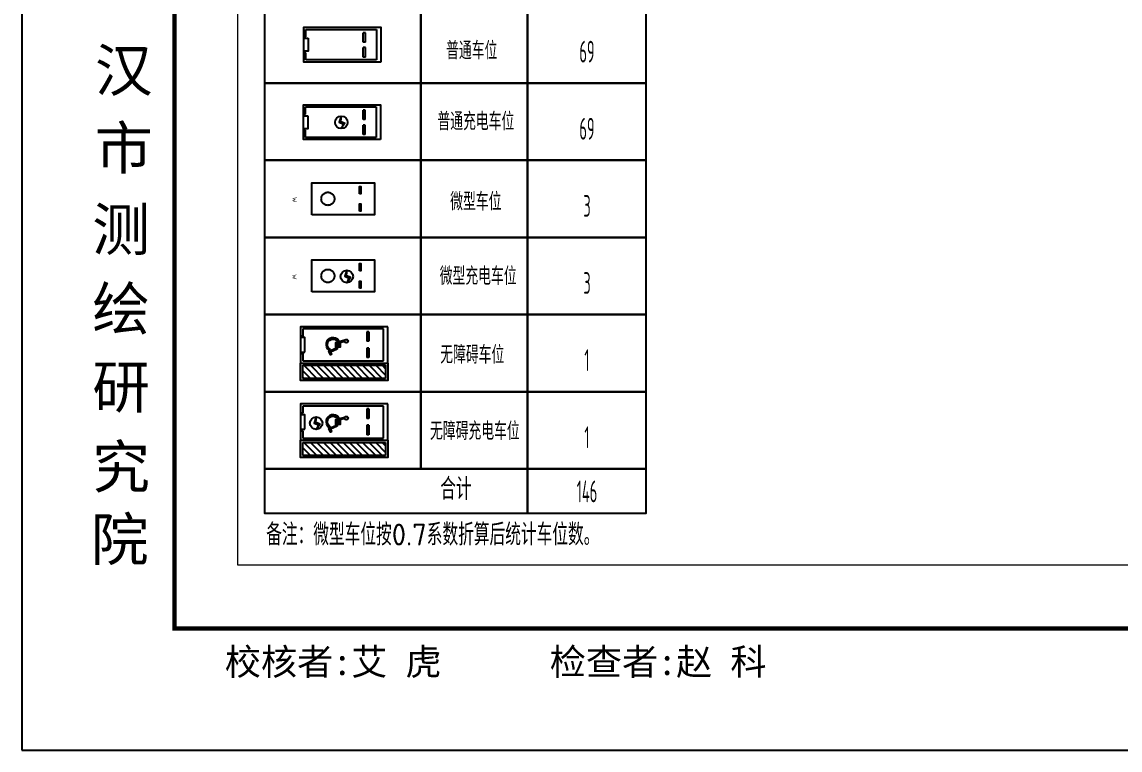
# Model space of a CAD drawing. Extents: x 512858 to 514372, y -232486 to -231710.
# Drawn here: x 512857.6 to 512894.62, y -232152.31 to -232127.77 of the extents above; entities that cross this region are included whole.
import ezdxf
from ezdxf.enums import TextEntityAlignment as Align

# ---------------------------------------------------------------- set-up
doc = ezdxf.new("R2010")
doc.units = 0
doc.header["$LTSCALE"] = 1000
doc.linetypes.add('A地块地下说明备注及图例$0$__DASH', pattern=[0.35, 0.25, -0.1])
for name, color, linetype in [('A地块地下说明备注及图例$0$A-PARK-D', 252, 'Continuous'), ('A地块地下说明备注及图例$0$A-PARK-W', 252, 'Continuous'), ('A地块地下说明备注及图例$0$A-PARK-无障碍', 252, 'Continuous'), ('A地块地下说明备注及图例$0$A-Text', 252, 'Continuous'), ('A地块地下说明备注及图例$0$PUB_TEXT', 252, 'Continuous'), ('B1F_车位$0$A-PARK-W', 252, 'Continuous')]:
    doc.layers.add(name, color=color, linetype=linetype)
doc.layers.add('图廓', color=252, linetype='Continuous', lineweight=9)
doc.layers.add('打印图框', color=252, linetype='Continuous', plot=False)
doc.styles.add('A地块地下说明备注及图例$0$CADReader_TextStyle', font='tssdeng.shx', dxfattribs={"height": 0.2, "bigfont": 'gbcbig.shx'})
doc.styles.add('STYLE1', font='stylu.ttf')
doc.styles.add('宋体', font='simsun.ttc', dxfattribs={"width": 0.7, "height": 10})

msp = doc.modelspace()

# ---------------------------------------------------------------- hatches: boundary and pattern name
at = {"layer": 'A地块地下说明备注及图例$0$A-PARK-无障碍', "ltscale": 5}
h = msp.add_hatch(color=7, dxfattribs=at)
h.paths.add_polyline_path([(512867.948, -232138.833), (512868.003, -232138.81, -1.230017), (512868.229, -232138.524), (512868.28, -232138.51, 1.185847)])
h.paths.add_polyline_path([(512868.282, -232138.591), (512868.282, -232138.731), (512868.331, -232138.731), (512868.331, -232138.578), (512868.477, -232138.539, 3.978031), (512868.49, -232138.484), (512868.184, -232138.566), (512868.184, -232138.765), (512867.947, -232138.866), (512868, -232138.992), (512868.036, -232138.977), (512868.002, -232138.896), (512868.233, -232138.797), (512868.233, -232138.604)])
at = {"layer": 'A地块地下说明备注及图例$0$A-PARK-无障碍', "linetype": 'A地块地下说明备注及图例$0$__DASH'}
h = msp.add_hatch(dxfattribs=at)
h.set_pattern_fill('ANSI31', scale=0.098, angle=270)
h.set_pattern_definition([(315, (513056.0583, -231380.02155), (0.11000814, 0.110008135), [])])
h.paths.add_polyline_path([(512869.862, -232139.339), (512869.862, -232139.78), (512867.069, -232139.78), (512867.069, -232139.339)])
at = {"layer": 'A地块地下说明备注及图例$0$A-PARK-无障碍', "ltscale": 5}
h = msp.add_hatch(color=7, dxfattribs=at)
h.paths.add_polyline_path([(512867.948, -232141.433), (512868.003, -232141.41, -1.230017), (512868.229, -232141.124), (512868.28, -232141.11, 1.185847)])
h.paths.add_polyline_path([(512868.282, -232141.191), (512868.282, -232141.331), (512868.331, -232141.331), (512868.331, -232141.178), (512868.477, -232141.139, 3.978031), (512868.49, -232141.084), (512868.184, -232141.166), (512868.184, -232141.365), (512867.947, -232141.466), (512868, -232141.592), (512868.036, -232141.577), (512868.002, -232141.496), (512868.233, -232141.397), (512868.233, -232141.204)])
at = {"layer": 'A地块地下说明备注及图例$0$A-PARK-无障碍', "linetype": 'A地块地下说明备注及图例$0$__DASH'}
h = msp.add_hatch(dxfattribs=at)
h.set_pattern_fill('ANSI31', scale=0.098, angle=270)
h.set_pattern_definition([(315, (513056.0583, -231382.62155), (0.11000814, 0.110008135), [])])
h.paths.add_polyline_path([(512869.862, -232141.939), (512869.862, -232142.38), (512867.069, -232142.38), (512867.069, -232141.939)])

# ---------------------------------------------------------------- linework, layer by layer
at = {"layer": 'A地块地下说明备注及图例$0$A-PARK-D', "color": 7}
for p, q in [((512869.109, -232128.446), (512869.109, -232128.128)), ((512869.182, -232128.128), (512869.109, -232128.128)), ((512869.182, -232128.446), (512869.182, -232128.128)), ((512869.182, -232128.446), (512869.109, -232128.446)), ((512869.109, -232128.949), (512869.109, -232128.63)), ((512869.182, -232128.63), (512869.109, -232128.63)), ((512869.182, -232128.949), (512869.109, -232128.949)), ((512869.182, -232128.949), (512869.182, -232128.63)), ((512869.099, -232131.059), (512869.099, -232130.741)), ((512869.172, -232130.741), (512869.099, -232130.741)), ((512869.172, -232131.059), (512869.172, -232130.741)), ((512869.172, -232131.059), (512869.099, -232131.059)), ((512869.099, -232131.562), (512869.099, -232131.243)), ((512869.172, -232131.243), (512869.099, -232131.243)), ((512869.172, -232131.562), (512869.099, -232131.562)), ((512869.172, -232131.562), (512869.172, -232131.243))]:
    msp.add_line(p, q, dxfattribs=at)
for points in [[(512869.697, -232129.12), (512867.1, -232129.12), (512867.1, -232127.944), (512869.697, -232127.944)], [(512867.247, -232128.312), (512867.247, -232128.753), (512867.1, -232128.753), (512867.1, -232128.312)], [(512869.687, -232131.733), (512867.09, -232131.733), (512867.09, -232130.557), (512869.687, -232130.557)], [(512867.237, -232130.925), (512867.237, -232131.366), (512867.09, -232131.366), (512867.09, -232130.925)]]:
    msp.add_lwpolyline(points, close=True, dxfattribs=at)
at = {"layer": 'A地块地下说明备注及图例$0$A-PARK-D', "color": 7, "linetype": 'A地块地下说明备注及图例$0$__DASH'}
for points in [[(512867.1, -232128.263), (512867.173, -232128.263), (512867.173, -232128.018), (512869.55, -232128.018), (512869.55, -232129.047), (512867.173, -232129.047), (512867.173, -232128.802), (512867.1, -232128.802)], [(512867.09, -232130.876), (512867.163, -232130.876), (512867.163, -232130.631), (512869.54, -232130.631), (512869.54, -232131.66), (512867.163, -232131.66), (512867.163, -232131.415), (512867.09, -232131.415)]]:
    msp.add_lwpolyline(points, dxfattribs=at)
at = {"layer": 'A地块地下说明备注及图例$0$A-PARK-W', "color": 7, "ltscale": 1000}
for points in [[(512867.375, -232134.266), (512867.375, -232133.188), (512869.482, -232133.188), (512869.482, -232134.266)], [(512868.985, -232133.556), (512868.985, -232133.311), (512869.024, -232133.311), (512869.024, -232133.556)], [(512868.985, -232134.144), (512868.985, -232133.899), (512869.024, -232133.899), (512869.024, -232134.144)], [(512867.375, -232136.866), (512867.375, -232135.788), (512869.482, -232135.788), (512869.482, -232136.866)], [(512868.985, -232136.156), (512868.985, -232135.911), (512869.024, -232135.911), (512869.024, -232136.156)], [(512868.985, -232136.744), (512868.985, -232136.499), (512869.024, -232136.499), (512869.024, -232136.744)]]:
    msp.add_lwpolyline(points, close=True, dxfattribs=at)
at = {"layer": 'A地块地下说明备注及图例$0$A-PARK-W', "color": 7, "linetype": 'A地块地下说明备注及图例$0$__DASH'}
for centre in [(512867.914, -232133.727), (512867.914, -232136.327)]:
    msp.add_circle(centre, 0.221, dxfattribs=at)
at = {"layer": 'A地块地下说明备注及图例$0$A-PARK-无障碍', "color": 7, "ltscale": 5}
for p, q in [((512869.225, -232138.212), (512869.225, -232138.53)), ((512869.298, -232138.212), (512869.225, -232138.212)), ((512869.249, -232138.212), (512869.249, -232138.53)), ((512869.298, -232138.212), (512869.298, -232138.53)), ((512869.298, -232138.53), (512869.225, -232138.53)), ((512869.298, -232138.763), (512869.225, -232138.763)), ((512869.225, -232138.763), (512869.225, -232139.082)), ((512869.249, -232138.763), (512869.249, -232139.082)), ((512869.298, -232138.763), (512869.298, -232139.082)), ((512869.298, -232139.082), (512869.225, -232139.082)), ((512869.225, -232140.812), (512869.225, -232141.13)), ((512869.298, -232140.812), (512869.225, -232140.812)), ((512869.249, -232140.812), (512869.249, -232141.13)), ((512869.298, -232140.812), (512869.298, -232141.13)), ((512869.298, -232141.13), (512869.225, -232141.13)), ((512869.298, -232141.363), (512869.225, -232141.363)), ((512869.225, -232141.363), (512869.225, -232141.682)), ((512869.249, -232141.363), (512869.249, -232141.682)), ((512869.298, -232141.363), (512869.298, -232141.682)), ((512869.298, -232141.682), (512869.225, -232141.682))]:
    msp.add_line(p, q, dxfattribs=at)
for points in [[(512869.935, -232138.04), (512866.995, -232138.04), (512866.995, -232139.265), (512869.935, -232139.265)], [(512867.142, -232138.898), (512867.142, -232138.408), (512866.995, -232138.408), (512866.995, -232138.898)], [(512869.935, -232139.265), (512869.935, -232139.853), (512866.995, -232139.853), (512866.995, -232139.265)], [(512869.935, -232140.64), (512866.995, -232140.64), (512866.995, -232141.865), (512869.935, -232141.865)], [(512867.142, -232141.498), (512867.142, -232141.008), (512866.995, -232141.008), (512866.995, -232141.498)], [(512869.935, -232141.865), (512869.935, -232142.453), (512866.995, -232142.453), (512866.995, -232141.865)]]:
    msp.add_lwpolyline(points, close=True, dxfattribs=at)
at = {"layer": 'A地块地下说明备注及图例$0$A-PARK-无障碍', "color": 7, "linetype": 'A地块地下说明备注及图例$0$__DASH', "ltscale": 5}
for points in [[(512866.995, -232138.947), (512867.069, -232138.947), (512867.069, -232139.192), (512869.788, -232139.192), (512869.788, -232138.114), (512867.069, -232138.114), (512867.069, -232138.359), (512866.995, -232138.359)], [(512866.995, -232141.547), (512867.069, -232141.547), (512867.069, -232141.792), (512869.788, -232141.792), (512869.788, -232140.714), (512867.069, -232140.714), (512867.069, -232140.959), (512866.995, -232140.959)]]:
    msp.add_lwpolyline(points, dxfattribs=at)
at = {"layer": 'A地块地下说明备注及图例$0$A-PARK-无障碍', "color": 7, "ltscale": 5}
for points in [[(512868.003, -232138.81, -1.230017), (512868.229, -232138.524), (512868.28, -232138.51, 1.185847), (512867.948, -232138.833)], [(512868.233, -232138.797), (512868.002, -232138.896), (512868.036, -232138.977), (512868, -232138.992), (512867.947, -232138.866), (512868.184, -232138.765), (512868.184, -232138.566), (512868.49, -232138.484, -3.978031), (512868.477, -232138.539), (512868.331, -232138.578), (512868.331, -232138.731), (512868.282, -232138.731), (512868.282, -232138.591), (512868.233, -232138.604)], [(512868.003, -232141.41, -1.230017), (512868.229, -232141.124), (512868.28, -232141.11, 1.185847), (512867.948, -232141.433)], [(512868.233, -232141.397), (512868.002, -232141.496), (512868.036, -232141.577), (512868, -232141.592), (512867.947, -232141.466), (512868.184, -232141.365), (512868.184, -232141.166), (512868.49, -232141.084, -3.978031), (512868.477, -232141.139), (512868.331, -232141.178), (512868.331, -232141.331), (512868.282, -232141.331), (512868.282, -232141.191), (512868.233, -232141.204)]]:
    msp.add_lwpolyline(points, format="xyb", close=True, dxfattribs=at)
at = {"layer": 'A地块地下说明备注及图例$0$A-PARK-无障碍', "color": 7, "linetype": 'A地块地下说明备注及图例$0$__DASH', "ltscale": 5}
for points in [[(512869.862, -232139.339), (512869.862, -232139.78), (512867.069, -232139.78), (512867.069, -232139.339)], [(512869.862, -232141.939), (512869.862, -232142.38), (512867.069, -232142.38), (512867.069, -232141.939)]]:
    msp.add_lwpolyline(points, close=True, dxfattribs=at)
at = {"layer": 'A地块地下说明备注及图例$0$A-Text', "color": 0}
for points in [[(512865.781, -232127.23), (512865.781, -232129.83), (512871.048, -232129.83), (512871.048, -232127.23)], [(512871.048, -232127.23), (512871.048, -232129.83), (512874.648, -232129.83), (512874.648, -232127.23)], [(512874.648, -232127.23), (512874.648, -232129.83), (512878.648, -232129.83), (512878.648, -232127.23)], [(512865.781, -232129.83), (512865.781, -232132.43), (512871.048, -232132.43), (512871.048, -232129.83)], [(512871.048, -232129.83), (512871.048, -232132.43), (512874.648, -232132.43), (512874.648, -232129.83)], [(512874.648, -232129.83), (512874.648, -232132.43), (512878.648, -232132.43), (512878.648, -232129.83)], [(512865.781, -232132.43), (512865.781, -232135.03), (512871.048, -232135.03), (512871.048, -232132.43)], [(512871.048, -232132.43), (512871.048, -232135.03), (512874.648, -232135.03), (512874.648, -232132.43)], [(512874.648, -232132.43), (512874.648, -232135.03), (512878.648, -232135.03), (512878.648, -232132.43)], [(512865.781, -232135.03), (512865.781, -232137.63), (512871.048, -232137.63), (512871.048, -232135.03)], [(512871.048, -232135.03), (512871.048, -232137.63), (512874.648, -232137.63), (512874.648, -232135.03)], [(512874.648, -232135.03), (512874.648, -232137.63), (512878.648, -232137.63), (512878.648, -232135.03)], [(512865.781, -232137.63), (512865.781, -232140.23), (512871.048, -232140.23), (512871.048, -232137.63)], [(512871.048, -232137.63), (512871.048, -232140.23), (512874.648, -232140.23), (512874.648, -232137.63)], [(512874.648, -232137.63), (512874.648, -232140.23), (512878.648, -232140.23), (512878.648, -232137.63)], [(512865.781, -232140.23), (512865.781, -232142.83), (512871.048, -232142.83), (512871.048, -232140.23)], [(512871.048, -232140.23), (512871.048, -232142.83), (512874.648, -232142.83), (512874.648, -232140.23)], [(512874.648, -232140.23), (512874.648, -232142.83), (512878.648, -232142.83), (512878.648, -232140.23)], [(512865.781, -232142.83), (512865.781, -232144.33), (512874.648, -232144.33), (512874.648, -232142.83)], [(512874.648, -232142.83), (512874.648, -232144.33), (512878.648, -232144.33), (512878.648, -232142.83)]]:
    msp.add_lwpolyline(points, close=True, dxfattribs=at)
at = {"layer": 'B1F_车位$0$A-PARK-W', "color": 7}
for points in [[(512868.366, -232130.941), (512868.294, -232131.146), (512868.437, -232131.208), (512868.366, -232131.361)], [(512868.366, -232130.941), (512868.34, -232131.111), (512868.489, -232131.173), (512868.366, -232131.361)], [(512868.553, -232136.136), (512868.481, -232136.34), (512868.624, -232136.403), (512868.553, -232136.556)], [(512868.553, -232136.136), (512868.527, -232136.305), (512868.676, -232136.368), (512868.553, -232136.556)], [(512867.521, -232141.082), (512867.45, -232141.286), (512867.593, -232141.349), (512867.521, -232141.502)], [(512867.521, -232141.082), (512867.495, -232141.251), (512867.645, -232141.314), (512867.521, -232141.502)]]:
    msp.add_lwpolyline(points, dxfattribs=at)
for centre in [(512868.366, -232131.151), (512868.553, -232136.346), (512867.521, -232141.292)]:
    msp.add_circle(centre, 0.21, dxfattribs=at)
at = {"layer": '图廓', "color": 0, "const_width": 0.143}
msp.add_lwpolyline([(512862.741, -232056.397), (512988.501, -232056.397), (512988.501, -232148.216), (512862.741, -232148.216)], close=True, dxfattribs=at)
at = {"layer": '图廓', "color": 0}
msp.add_lwpolyline([(512864.884, -232058.54), (512986.358, -232058.54), (512986.358, -232146.073), (512864.884, -232146.073)], close=True, dxfattribs=at)
at = {"layer": '打印图框', "color": 6, "ltscale": 0.5}
msp.add_lwpolyline([(512857.603, -232152.311), (512993.573, -232152.311), (512993.573, -232050.342), (512857.603, -232050.342)], close=True, dxfattribs=at)

# ---------------------------------------------------------------- texts
at = {"layer": 'A地块地下说明备注及图例$0$A-PARK-W', "color": 7, "style": 'A地块地下说明备注及图例$0$CADReader_TextStyle'}
for p in [(512866.676, -232133.667), (512866.676, -232136.267)]:
    msp.add_text('W', height=0.147, rotation=270, dxfattribs=at).set_placement(p, align=Align.BOTTOM_LEFT)
at = {"layer": 'A地块地下说明备注及图例$0$PUB_TEXT', "color": 0, "style": 'A地块地下说明备注及图例$0$CADReader_TextStyle'}
for s, height, p in [('普通车位', 0.6, (512871.899, -232129.03)), ('普通充电车位', 0.6, (512871.607, -232131.418)), ('微型车位', 0.6, (512872.037, -232134.122)), ('微型充电车位', 0.6, (512871.685, -232136.631)), ('无障碍车位', 0.6, (512871.701, -232139.283)), ('无障碍充电车位', 0.6, (512871.357, -232141.857)), ('合计', 0.735, (512871.702, -232143.876)), ('备注：微型车位按0.7系数折算后统计车位数。', 0.735, (512865.835, -232145.414))]:
    msp.add_text(s, height=height, dxfattribs=at).set_placement(p)
at = {"layer": 'A地块地下说明备注及图例$0$PUB_TEXT', "color": 0, "style": 'A地块地下说明备注及图例$0$CADReader_TextStyle', "width": 0.5}
for s, p in [('69', (512876.649, -232129.133)), ('69', (512876.649, -232131.733)), ('3', (512876.649, -232134.333)), ('3', (512876.649, -232136.933)), ('1', (512876.649, -232139.533)), ('1', (512876.649, -232142.133)), ('146', (512876.649, -232143.96))]:
    msp.add_text(s, height=0.735, dxfattribs=at).set_placement(p, align=Align.CENTER)
at = {"layer": '图廓', "color": 0, "linetype": 'Continuous', "style": 'STYLE1'}
for s, p in [('汉', (512860.06, -232130.104)), ('市', (512860.06, -232132.732)), ('测', (512859.971, -232135.471)), ('绘', (512859.971, -232138.148)), ('研', (512859.971, -232140.776)), ('究', (512859.971, -232143.478)), ('院', (512859.927, -232145.923))]:
    msp.add_text(s, height=1.429, dxfattribs=at).set_placement(p)
at = {"layer": '图廓', "color": 0, "style": '宋体'}
msp.add_text(' 校核者:艾 虎      检查者:赵 科', height=0.89319, dxfattribs=at).set_placement((512863.832, -232149.781))

doc.saveas('drawing.dxf')
